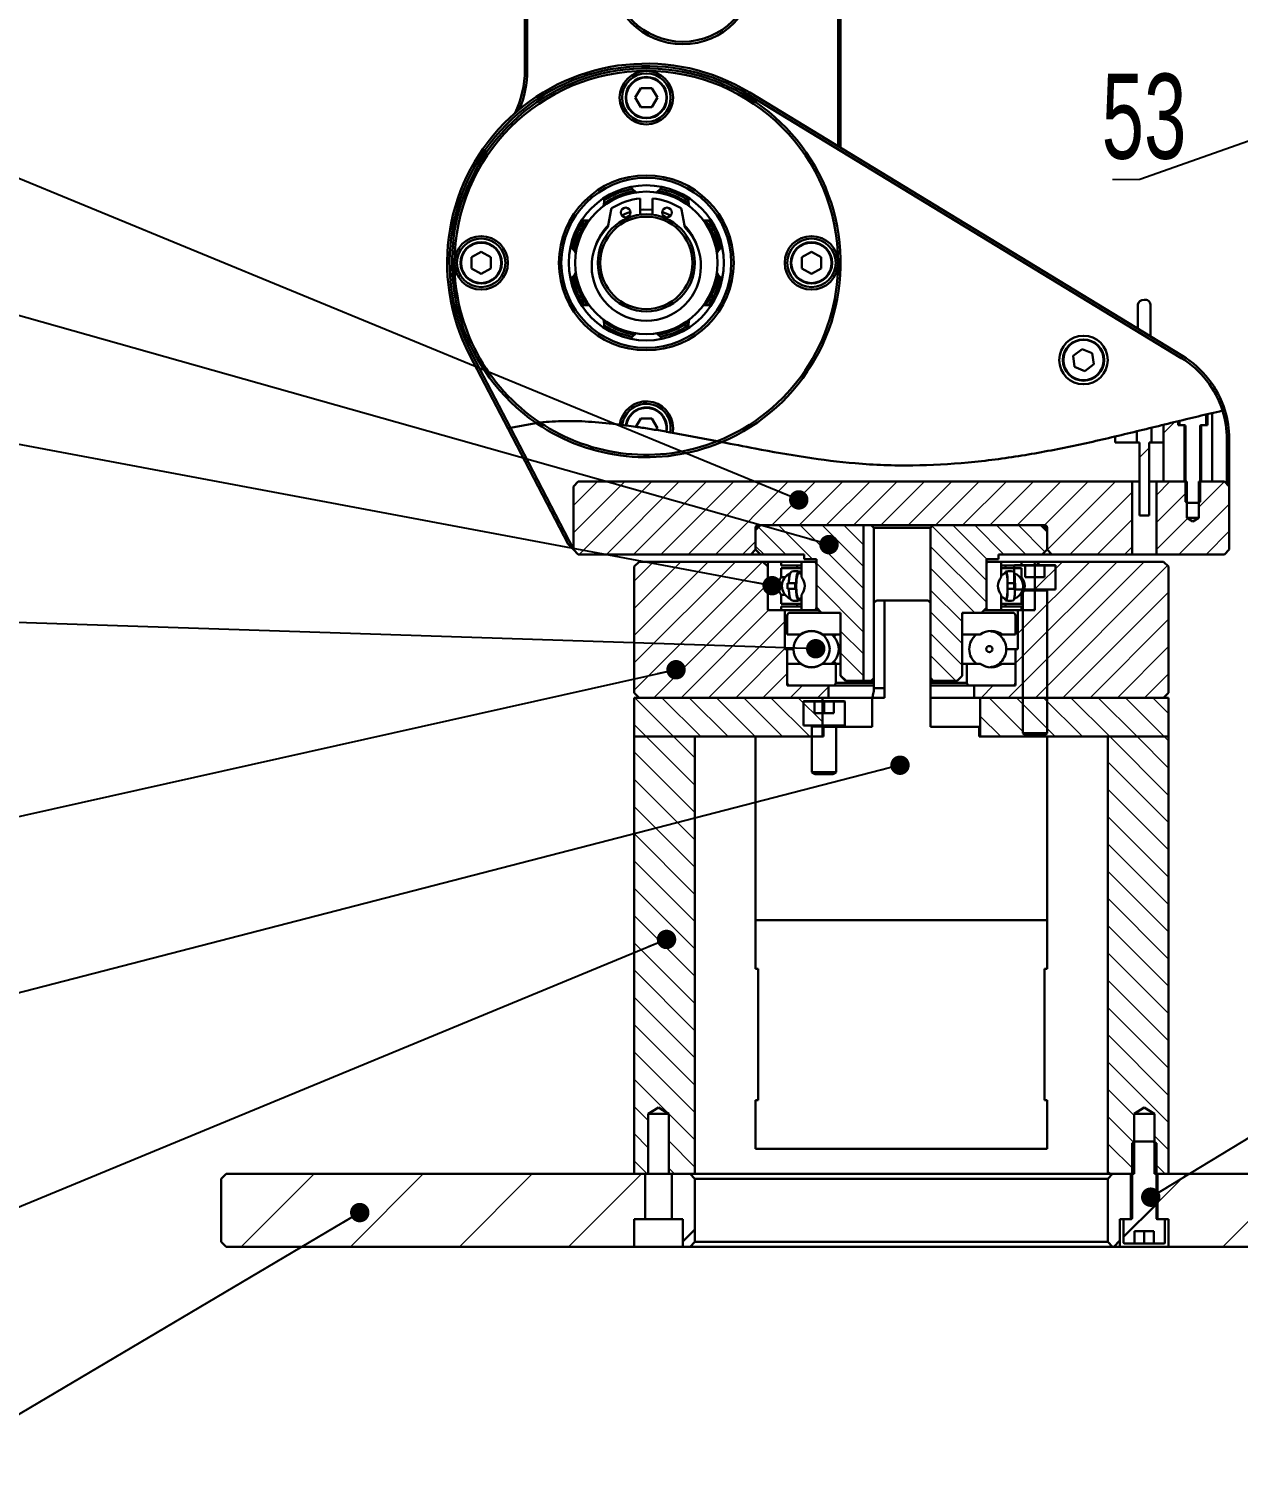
# Model space of a CAD drawing. Header units: millimetres. Extents: x 13 to 7248, y -1201 to 1478.
# Drawn here: x 280.2 to 529.2, y 749.1 to 1046.1 of the extents above; entities that cross this region are included whole.
import ezdxf

# ---------------------------------------------------------------- set-up
doc = ezdxf.new("R2010")
doc.units = ezdxf.units.MM
doc.header["$LTSCALE"] = 5
doc.linetypes.add('SLD-实线', pattern=[0])
doc.layers.get('0').update_dxf_attribs({"lineweight": 30})
doc.layers.add('剖面层', color=2, linetype='Continuous', lineweight=15)
doc.layers.add('标注线', color=4, linetype='SLD-实线')
doc.styles.add('SLDTEXTSTYLE4', font='', dxfattribs={"width": 0.67})
doc.styles.get("Standard").update_dxf_attribs({"font": ''})
doc.styles.get('SLDTEXTSTYLE4').set_extended_font_data('汉仪长仿宋体')
doc.styles.get('Standard').set_extended_font_data('SimSun')
doc.dimstyles.new('SLDDIMSTYLE0', dxfattribs={"dimtxt": 0.18, "dimasz": 4, "dimexe": 0, "dimexo": 0.0625, "dimgap": 0, "dimtad": 0, "dimtih": 1, "dimtoh": 1, "dimdec": 0, "dimrnd": 1e-09, "dimzin": 0, "dimdsep": 46, "dimtxsty": 'Standard', "dimblk1": 'DOT', "dimblk2": 'DOT', "dimsah": 1, "dimcen": 0.09, "dimadec": 0, "dimazin": 0, "dimtfac": 4, "dimtdec": 0, "dimtofl": 0, "dimtmove": 0, "dimatfit": 3, "dimldrblk": 'DOT', "dimfxl": 0, "dimfrac": 2, "dimtolj": 1, "dimtzin": 0, "dimarcsym": 0})

# ---------------------------------------------------------------- blocks, each defined once
blk = doc.blocks.new('_DOT')
at = {"color": 0, "linetype": 'ByBlock', "lineweight": -2}
blk.add_line((-0.5, 0), (-1, 0), dxfattribs=at)
at = {"color": 0, "linetype": 'ByBlock', "const_width": 0.5}
blk.add_lwpolyline([(-0.25, 0, 1), (0.25, 0, 1)], format="xyb", close=True, dxfattribs=at)
blk = doc.blocks.new('SW_NOTE_54')
at = {"color": 0, "linetype": 'SLD-实线', "lineweight": 15}
for p, q in [((-5.66, 0), (0, 0)), ((0, 0), (-5.66, 0)), ((-5.66, 0), (0, 0)), ((0, 0), (-5.66, 0)), ((-5.66, 0), (0, 0)), ((0, 0), (-5.66, 0))]:
    blk.add_line(p, q, dxfattribs=at)
at = {"color": 0, "linetype": 'SLD-实线', "lineweight": 15, "insert": (0.84, 21.76), "char_height": 17.5, "attachment_point": 2, "style": 'SLDTEXTSTYLE4'}
blk.add_mtext('53', dxfattribs=at)

msp = doc.modelspace()

# ---------------------------------------------------------------- hatches: boundary and pattern name
at = {"linetype": 'SLD-实线', "lineweight": 0}
h = msp.add_hatch(dxfattribs=at)
h.set_pattern_fill('ANSI31', scale=5, style=0)
edge = h.paths.add_edge_path(flags=0)
edge.add_line((521.0835, 966.3735), (521.0835, 966.2245))
edge.add_line((521.0835, 966.2245), (520.4632, 966.2245))
edge.add_spline(control_points=[(520.4632, 966.2245), (519.3422, 965.9547), (518.2182, 965.6809), (517.0908, 965.4048)], knot_values=[0.93688391, 0.93688391, 0.93688391, 0.93688391, 0.94017293, 0.94017293, 0.94017293, 0.94017293], weights=[1, 1, 1, 1], degree=3, periodic=0)
edge.add_line((517.0908, 965.4048), (517.0908, 964.5245))
edge.add_line((517.0908, 964.5245), (518.1408, 964.5245))
edge.add_arc((518.1408, 964.3245), 0.2, 0, 90, ccw=False)
edge.add_line((518.3408, 964.3245), (518.3408, 948.7745))
edge.add_line((518.3408, 948.7745), (518.7738, 948.5245))
edge.add_line((518.7738, 948.5245), (520.9078, 948.5245))
edge.add_line((520.9078, 948.5245), (521.3408, 948.7745))
edge.add_line((521.3408, 948.7745), (521.3408, 964.3245))
edge.add_arc((521.5408, 964.3245), 0.2, 90, 180, ccw=False)
edge.add_line((521.5408, 964.5245), (522.5908, 964.5245))
edge.add_line((522.5908, 964.5245), (522.5908, 966.7326))
edge.add_spline(control_points=[(522.5908, 966.7326), (522.0889, 966.6138), (521.5865, 966.4941), (521.0835, 966.3735)], knot_values=[0.93479944, 0.93479944, 0.93479944, 0.93479944, 0.93627689, 0.93627689, 0.93627689, 0.93627689], weights=[1, 1, 1, 1], degree=3, periodic=0)
h = msp.add_hatch(dxfattribs=at)
h.set_pattern_fill('ANSI31', scale=5, style=0)
edge = h.paths.add_edge_path(flags=0)
edge.add_line((523.8408, 952.9245), (523.8408, 967.0267))
edge.add_spline(control_points=[(523.8408, 967.0267), (523.5077, 966.9488), (523.1743, 966.8705), (522.8408, 966.7917)], knot_values=[0.93357152, 0.93357152, 0.93357152, 0.93357152, 0.93455404, 0.93455404, 0.93455404, 0.93455404], weights=[1, 1, 1, 1], degree=3, periodic=0)
edge.add_line((522.8408, 966.7917), (522.8408, 964.5245))
edge.add_line((522.8408, 964.5245), (521.5408, 964.5245))
edge.add_line((521.5408, 964.5245), (521.5408, 952.9245))
edge.add_line((521.5408, 952.9245), (523.8408, 952.9245))
h = msp.add_hatch(dxfattribs=at)
h.set_pattern_fill('ANSI31', scale=5, style=0)
edge = h.paths.add_edge_path(flags=0)
edge.add_line((436.3408, 921.4245), (439.0908, 921.4245))
edge.add_arc((441.3408, 918.4245), 3.75, 53.130102, 126.869898, ccw=False)
edge.add_line((443.5908, 921.4245), (447.3408, 921.4245))
edge.add_line((447.3408, 921.4245), (447.3408, 925.3245))
edge.add_arc((446.7408, 925.3245), 0.6, 0, 90)
edge.add_line((446.7408, 925.9245), (436.9408, 925.9245))
edge.add_arc((436.9408, 925.3245), 0.6, 90, 180)
edge.add_line((436.3408, 925.3245), (436.3408, 921.4245))
h = msp.add_hatch(dxfattribs=at)
h.set_pattern_fill('ANSI31', scale=5, style=0)
edge = h.paths.add_edge_path(flags=0)
edge.add_arc((441.3539, 918.4245), 3.7355, 0, 360)
h = msp.add_hatch(dxfattribs=at)
h.set_pattern_fill('ANSI31', scale=5, style=0)
edge = h.paths.add_edge_path(flags=0)
edge.add_arc((477.9573, 918.4245), 0.6314, 0, 360)
h = msp.add_hatch(dxfattribs=at)
h.set_pattern_fill('ANSI31', scale=5, style=0)
edge = h.paths.add_edge_path(flags=0)
edge.add_line((483.3408, 915.4245), (480.5908, 915.4245))
edge.add_arc((478.3408, 918.4245), 3.75, 233.130102, 306.869898, ccw=False)
edge.add_line((476.0908, 915.4245), (473.3408, 915.4245))
edge.add_line((473.3408, 915.4245), (473.3408, 911.5245))
edge.add_arc((473.9408, 911.5245), 0.6, 180, 270)
edge.add_line((473.9408, 910.9245), (482.7408, 910.9245))
edge.add_arc((482.7408, 911.5245), 0.6, 270, 360)
edge.add_line((483.3408, 911.5245), (483.3408, 915.4245))
h = msp.add_hatch()
h.set_pattern_fill('ANSI31', color=256, scale=5, style=0)
edge = h.paths.add_edge_path(flags=0)
edge.add_arc((512.5408, 801.3245), 0.2, 180, 270, ccw=False)
edge.add_line((512.3408, 801.3245), (512.3408, 816.7245))
edge.add_line((512.3408, 816.7245), (511.648, 817.1245))
edge.add_line((511.648, 817.1245), (508.0336, 817.1245))
edge.add_line((508.0336, 817.1245), (507.3408, 816.7245))
edge.add_line((507.3408, 816.7245), (507.3408, 801.3245))
edge.add_arc((507.1408, 801.3245), 0.2, 270, 360, ccw=False)
edge.add_line((507.1408, 801.1245), (505.5908, 801.1245))
edge.add_line((505.5908, 801.1245), (505.5908, 796.2245))
edge.add_arc((505.6908, 796.2245), 0.1, 180, 270)
edge.add_line((505.6908, 796.1245), (507.8576, 796.1245))
edge.add_line((507.8576, 796.1245), (507.8576, 798.6245))
edge.add_line((507.8576, 798.6245), (511.8239, 798.6245))
edge.add_line((511.8239, 798.6245), (511.8239, 796.1245))
edge.add_line((511.8239, 796.1245), (513.9908, 796.1245))
edge.add_arc((513.9908, 796.2245), 0.1, 270, 360)
edge.add_line((514.0908, 796.2245), (514.0908, 801.1245))
edge.add_line((514.0908, 801.1245), (512.5408, 801.1245))
h = msp.add_hatch()
h.set_pattern_fill('ANSI31', color=256, scale=5, style=0)
h.paths.add_polyline_path([(412.5908, 801.1245), (414.8408, 801.1245), (414.8408, 795.4245), (416.3408, 795.4245), (417.3407, 796.4245), (417.3407, 809.4245), (416.3408, 810.4245), (412.5908, 810.4245)], flags=0)
h = msp.add_hatch()
h.set_pattern_fill('ANSI31', color=256, scale=5, style=0)
h.paths.add_polyline_path([(504.8408, 801.1245), (507.0908, 801.1245), (507.0908, 810.4245), (503.3408, 810.4245), (502.3408, 809.4245), (502.3408, 796.4245), (503.3408, 795.4245), (504.8408, 795.4245)], flags=0)
at = {"layer": '剖面层'}
h = msp.add_hatch(dxfattribs=at)
h.set_pattern_fill('ANSI31', color=256, scale=5, style=0)
edge = h.paths.add_edge_path(flags=0)
edge.add_line((513.8408, 964.6059), (513.8408, 952.9245))
edge.add_line((513.8408, 952.9245), (518.1408, 952.9245))
edge.add_line((518.1408, 952.9245), (518.1408, 964.5245))
edge.add_line((518.1408, 964.5245), (516.8408, 964.5245))
edge.add_line((516.8408, 964.5245), (516.8408, 965.3436))
edge.add_spline(control_points=[(516.8408, 965.3436), (515.8435, 965.0992), (514.8436, 964.8529), (513.8408, 964.6059)], knot_values=[0.94041598, 0.94041598, 0.94041598, 0.94041598, 0.94332389, 0.94332389, 0.94332389, 0.94332389], weights=[1, 1, 1, 1], degree=3, periodic=0)
h = msp.add_hatch(dxfattribs=at)
h.set_pattern_fill('ANSI31', color=256, scale=5, style=0)
edge = h.paths.add_edge_path(flags=0)
edge.add_line((508.3408, 963.2568), (508.3408, 960.9245))
edge.add_line((508.3408, 960.9245), (508.8408, 960.9245))
edge.add_line((508.8408, 960.9245), (508.8408, 945.9245))
edge.add_line((508.8408, 945.9245), (510.8408, 945.9245))
edge.add_line((510.8408, 945.9245), (510.8408, 960.9245))
edge.add_line((510.8408, 960.9245), (511.3408, 960.9245))
edge.add_line((511.3408, 960.9245), (511.3408, 963.9906))
edge.add_spline(control_points=[(511.3408, 963.9906), (510.3438, 963.7456), (509.3439, 963.5007), (508.3408, 963.2568)], knot_values=[0.94573446, 0.94573446, 0.94573446, 0.94573446, 0.94861115, 0.94861115, 0.94861115, 0.94861115], weights=[1, 1, 1, 1], degree=3, periodic=0)
h = msp.add_hatch(dxfattribs=at)
h.set_pattern_fill('ANSI31', color=256, scale=1.25, style=0)
edge = h.paths.add_edge_path(flags=0)
edge.add_line((392.3408, 951.9245), (392.3408, 938.9245))
edge.add_line((392.3408, 938.9245), (393.3408, 937.9245))
edge.add_line((393.3408, 937.9245), (428.8408, 937.9245))
edge.add_line((428.8408, 937.9245), (429.8408, 938.9245))
edge.add_line((429.8408, 938.9245), (429.8408, 943.4245))
edge.add_arc((430.3408, 943.4245), 0.5, 90, 180, ccw=False)
edge.add_line((430.3408, 943.9245), (489.3408, 943.9245))
edge.add_arc((489.3408, 943.4245), 0.5, 0, 90, ccw=False)
edge.add_line((489.8407, 943.4245), (489.8407, 938.9245))
edge.add_line((489.8407, 938.9245), (490.8408, 937.9245))
edge.add_line((490.8408, 937.9245), (507.3408, 937.9245))
edge.add_line((507.3408, 937.9245), (507.3408, 952.9245))
edge.add_line((507.3408, 952.9245), (393.3408, 952.9245))
edge.add_line((393.3408, 952.9245), (392.3408, 951.9245))
h = msp.add_hatch(dxfattribs=at)
h.set_pattern_fill('ANSI31', color=256, scale=1.25, style=0)
h.paths.add_polyline_path([(518.5908, 945.4245), (518.5908, 952.9245), (512.3408, 952.9245), (512.3408, 937.9245), (526.3408, 937.9245), (527.3408, 938.9245), (527.3408, 951.9245), (526.3408, 952.9245), (521.0908, 952.9245), (521.0908, 945.4245), (519.8408, 944.6734)], flags=0)
h = msp.add_hatch(dxfattribs=at)
h.set_pattern_fill('ANSI31', color=256, angle=90, style=0)
h.paths.add_polyline_path([(443.3408, 925.9245), (447.3408, 925.9245), (447.3408, 912.9245), (448.3408, 911.9245), (452.0408, 911.9245), (452.0408, 943.9245), (430.8408, 943.9245), (429.8408, 942.9245), (429.8408, 938.9245), (430.8408, 937.9245), (439.8408, 937.9245), (439.8408, 936.9245), (442.3408, 936.9245), (442.3408, 926.9245)], flags=0)
h = msp.add_hatch(dxfattribs=at)
h.set_pattern_fill('ANSI31', color=256, angle=90, style=0)
h.paths.add_polyline_path([(472.3408, 925.9245), (476.3408, 925.9245), (477.3408, 926.9245), (477.3408, 936.9245), (479.8407, 936.9245), (479.8407, 937.9245), (488.8407, 937.9245), (489.8407, 938.9245), (489.8407, 942.9245), (488.8407, 943.9245), (466.3408, 943.9245), (465.8408, 943.4245), (465.8408, 912.4245), (466.3408, 911.9245), (471.3408, 911.9245), (472.3408, 912.9245)], flags=0)
h = msp.add_hatch(dxfattribs=at)
h.set_pattern_fill('ANSI31', color=256, scale=1.25, style=0)
h.paths.add_polyline_path([(436.3408, 910.9245), (436.3408, 918.4245), (435.8408, 918.4245), (435.8408, 926.4245), (432.3408, 926.4245), (432.3408, 935.4245), (431.3408, 936.4245), (405.8408, 936.4245), (404.8408, 935.4245), (404.8408, 909.4245), (405.8408, 908.4245), (444.8408, 908.4245), (444.8408, 910.9245)], flags=0)
h = msp.add_hatch(dxfattribs=at)
h.set_pattern_fill('ANSI31', color=256, scale=1.25, style=0)
h.paths.add_polyline_path([(474.8407, 910.9245), (474.8407, 908.4245), (513.8408, 908.4245), (514.8407, 909.4245), (514.8407, 935.4245), (513.8408, 936.4245), (488.3408, 936.4245), (487.3408, 935.4245), (487.3408, 926.4245), (483.8408, 926.4245), (483.8408, 918.4245), (483.3407, 918.4245), (483.3407, 910.9245)], flags=0)
h = msp.add_hatch(dxfattribs=at)
h.set_pattern_fill('ANSI31', color=256, scale=1.25, angle=90, style=0)
h.paths.add_polyline_path([(404.8408, 908.4245), (404.8408, 900.4245), (443.5908, 900.4245), (443.5908, 908.4245)], flags=0)
h = msp.add_hatch(dxfattribs=at)
h.set_pattern_fill('ANSI31', color=256, scale=1.25, angle=90, style=0)
h.paths.add_polyline_path([(514.8407, 900.4245), (514.8407, 908.4245), (476.0907, 908.4245), (476.0907, 900.4245)], flags=0)
h = msp.add_hatch(dxfattribs=at)
h.set_pattern_fill('ANSI31', color=256, scale=1.25, angle=90, style=0)
h.paths.add_polyline_path([(404.8408, 900.4245), (404.8408, 810.4245), (407.7408, 810.4245), (407.7408, 822.8245), (409.8407, 824.0863), (411.9408, 822.8245), (411.9408, 810.4245), (417.3407, 810.4245), (417.3407, 900.4245)], flags=0)
h = msp.add_hatch(dxfattribs=at)
h.set_pattern_fill('ANSI31', color=256, scale=1.25, angle=90, style=0)
h.paths.add_polyline_path([(502.3408, 810.4245), (507.7408, 810.4245), (507.7408, 822.8245), (509.8408, 824.0863), (511.9407, 822.8245), (511.9407, 810.4245), (514.8407, 810.4245), (514.8407, 900.4245), (502.3408, 900.4245)], flags=0)
h = msp.add_hatch(dxfattribs=at)
h.set_pattern_fill('ANSI31', color=256, scale=5, style=0)
h.paths.add_polyline_path([(319.8407, 809.4245), (319.8407, 796.4245), (320.8408, 795.4245), (404.8408, 795.4245), (404.8408, 801.1245), (407.0908, 801.1245), (407.0908, 810.4245), (320.8408, 810.4245)], flags=0)
h = msp.add_hatch(dxfattribs=at)
h.set_pattern_fill('ANSI31', color=256, scale=5, style=0)
h.paths.add_polyline_path([(599.8408, 796.4245), (599.8408, 809.4245), (598.8408, 810.4245), (512.5908, 810.4245), (512.5908, 801.1245), (514.8407, 801.1245), (514.8407, 795.4245), (598.8408, 795.4245)], flags=0)

# ---------------------------------------------------------------- linework, layer by layer
for p, q in [((447.3408, 1253.9245), (447.3408, 1021.5835)), ((446.8407, 1021.8876), (446.8407, 1247.6198)), ((382.3407, 1037.6108), (382.3407, 1214.2382)), ((382.8408, 1214.2382), (382.8408, 1037.6108)), ((382.8408, 1037.6108), (382.3407, 1037.6108)), ((406.1958, 1033.9077), (405.0507, 1031.9245)), ((408.4857, 1033.9077), (406.1958, 1033.9077)), ((409.6308, 1031.9245), (408.4857, 1033.9077)), ((405.0507, 1031.9245), (406.1958, 1029.9413)), ((408.4857, 1029.9413), (409.6308, 1031.9245)), ((428.387, 1032.5266), (428.6468, 1032.9538)), ((517.4741, 978.3405), (428.387, 1032.5266)), ((428.6468, 1032.9538), (517.734, 978.7677)), ((406.1958, 1029.9413), (408.4857, 1029.9413)), ((406.0907, 1011.1656), (406.0907, 1007.8461)), ((408.5908, 1007.8461), (408.5908, 1011.1656)), ((399.5096, 1005.5862), (400.0908, 1008.8822)), ((414.5908, 1008.8822), (415.1719, 1005.5862)), ((373.3408, 1000.2145), (371.3576, 999.0695)), ((371.3576, 999.0695), (371.3576, 996.7795)), ((375.3239, 999.0695), (373.3408, 1000.2145)), ((375.3239, 996.7795), (375.3239, 999.0695)), ((441.3407, 1000.2145), (439.3576, 999.0695)), ((439.3576, 999.0695), (439.3576, 996.7795)), ((443.3239, 999.0695), (441.3407, 1000.2145)), ((443.3239, 996.7795), (443.3239, 999.0695)), ((371.3576, 996.7795), (373.3408, 995.6345)), ((373.3408, 995.6345), (375.3239, 996.7795)), ((439.3576, 996.7795), (441.3407, 995.6345)), ((441.3407, 995.6345), (443.3239, 996.7795)), ((497.0427, 980.195), (495.2254, 978.8017)), ((499.1581, 979.3178), (497.0427, 980.195)), ((371.4127, 979.2315), (370.9692, 979.0007)), ((378.8808, 963.7946), (370.9692, 979.0007)), ((371.4127, 979.2315), (379.3692, 963.9391)), ((495.2254, 978.8017), (495.5234, 976.5312)), ((499.4561, 977.0473), (499.1581, 979.3178)), ((517.4741, 978.3405), (517.734, 978.7677)), ((495.5234, 976.5312), (497.6388, 975.654)), ((497.6388, 975.654), (499.4561, 977.0473)), ((406.1958, 965.9077), (405.2028, 964.1879)), ((408.4857, 965.9077), (406.1958, 965.9077)), ((409.6308, 963.9245), (408.4857, 965.9077)), ((516.8408, 964.5245), (516.8408, 965.3436)), ((517.0908, 965.4048), (517.0908, 964.5245)), ((522.5907, 964.5245), (522.5907, 966.7326)), ((522.8408, 966.7917), (522.8408, 964.5245)), ((523.8408, 952.9245), (523.8408, 967.0267)), ((526.437, 967.6244), (525.9479, 967.5133)), ((379.3692, 963.9391), (378.8808, 963.7946)), ((391.2562, 940.0091), (378.8808, 963.7946)), ((384.5954, 964.9521), (379.3692, 963.9391)), ((379.3692, 963.9391), (392.3407, 939.0078)), ((385.3915, 965.0843), (384.6323, 964.9954)), ((402.3826, 964.5702), (401.8864, 964.6316)), ((402.3826, 964.5702), (403.152, 964.4674)), ((403.2257, 964.4616), (405.2028, 964.1879)), ((409.4038, 963.5315), (409.6308, 963.9245)), ((409.4038, 963.5315), (411.4246, 963.1865)), ((411.5212, 963.1677), (412.2617, 963.0392)), ((412.754, 962.9514), (412.2617, 963.0392)), ((412.754, 962.9514), (421.9324, 961.2185)), ((508.3408, 963.2568), (508.3408, 960.9245)), ((511.3408, 960.9245), (511.3408, 963.9906)), ((513.8408, 964.6059), (513.8408, 952.9245)), ((518.1407, 964.5245), (516.8408, 964.5245)), ((517.0908, 964.5245), (518.1407, 964.5245)), ((518.1407, 952.9245), (518.1407, 964.5245)), ((518.3407, 964.3245), (518.3407, 948.7745)), ((521.3408, 948.7745), (521.3408, 964.3245)), ((521.5408, 964.5245), (522.5907, 964.5245)), ((521.5408, 964.5245), (521.5408, 952.9245)), ((522.8408, 964.5245), (521.5408, 964.5245)), ((422.8281, 961.0444), (421.9324, 961.2185)), ((503.8407, 960.9245), (503.8407, 962.1777)), ((503.8407, 960.9245), (508.3408, 960.9245)), ((508.3408, 960.9245), (508.8407, 960.9245)), ((508.8407, 960.9245), (508.8407, 945.9245)), ((510.8407, 960.9245), (511.3408, 960.9245)), ((510.8407, 945.9245), (510.8407, 960.9245)), ((511.3408, 960.9245), (513.8408, 960.9245)), ((526.8408, 952.4245), (526.8408, 961.6803)), ((526.8408, 961.6803), (527.3408, 961.6803)), ((527.3408, 961.6803), (527.3408, 951.9245)), ((392.3407, 951.9245), (393.3407, 952.9245)), ((392.3407, 951.9245), (392.3407, 938.9245)), ((393.3407, 952.9245), (507.3407, 952.9245)), ((507.3407, 937.9245), (507.3407, 952.9245)), ((508.8407, 952.9245), (507.3407, 952.9245)), ((512.3407, 952.9245), (510.8407, 952.9245)), ((512.3407, 952.9245), (512.3407, 937.9245)), ((512.3407, 952.9245), (518.5908, 952.9245)), ((513.8408, 952.9245), (518.1407, 952.9245)), ((518.5908, 945.4245), (518.5908, 952.9245)), ((521.0908, 952.9245), (521.0908, 945.4245)), ((521.0908, 952.9245), (526.3408, 952.9245)), ((521.5408, 952.9245), (523.8408, 952.9245)), ((526.3408, 952.9245), (527.3408, 951.9245)), ((527.3408, 938.9245), (527.3408, 951.9245)), ((518.7738, 948.5245), (518.3407, 948.7745)), ((518.7738, 948.5245), (520.9078, 948.5245)), ((521.3408, 948.7745), (520.9078, 948.5245)), ((508.8407, 945.9245), (510.8407, 945.9245)), ((519.8407, 944.6734), (518.5908, 945.4245)), ((521.0908, 945.4245), (518.5908, 945.4245)), ((521.0908, 945.4245), (519.8407, 944.6734)), ((429.8408, 942.9245), (430.8408, 943.9245)), ((429.8408, 938.9245), (429.8408, 943.4245)), ((430.3408, 943.4245), (429.8408, 943.4245)), ((429.8408, 942.9245), (429.8408, 938.9245)), ((489.3408, 943.9245), (430.3408, 943.9245)), ((452.0408, 943.9245), (430.8408, 943.9245)), ((452.0408, 911.9245), (452.0408, 943.9245)), ((454.1839, 943.4245), (453.6561, 943.9245)), ((465.8408, 943.4245), (454.1839, 943.4245)), ((454.1839, 943.4245), (454.1839, 912.4245)), ((465.8408, 943.4245), (466.3408, 943.9245)), ((465.8408, 943.4245), (465.8408, 912.4245)), ((488.8407, 943.9245), (466.3408, 943.9245)), ((488.8407, 943.9245), (489.8407, 942.9245)), ((489.8407, 943.4245), (489.3408, 943.4245)), ((489.8407, 943.4245), (489.8407, 938.9245)), ((489.8407, 938.9245), (489.8407, 942.9245)), ((392.3407, 938.9245), (391.2562, 940.0091)), ((393.3407, 937.9245), (392.3407, 938.9245)), ((429.8408, 938.9245), (428.8408, 937.9245)), ((430.8408, 937.9245), (429.8408, 938.9245)), ((489.8407, 938.9245), (488.8407, 937.9245)), ((490.8407, 937.9245), (489.8407, 938.9245)), ((527.3408, 938.9245), (526.3408, 937.9245)), ((393.3407, 937.9245), (428.8408, 937.9245)), ((404.8408, 935.4245), (405.8407, 936.4245)), ((405.8407, 936.4245), (431.3408, 936.4245)), ((430.8408, 937.9245), (428.8408, 937.9245)), ((430.8408, 937.9245), (439.8408, 937.9245)), ((431.3408, 936.4245), (432.3408, 935.4245)), ((431.3408, 936.4245), (432.9407, 936.4245)), ((432.3408, 935.8245), (432.3408, 927.0245)), ((435.0908, 936.4245), (432.9407, 936.4245)), ((435.0908, 935.6245), (435.0908, 936.4245)), ((435.0908, 936.4245), (439.2908, 936.4245)), ((435.0908, 935.6245), (438.374, 935.6245)), ((438.374, 935.6245), (438.374, 935.0893)), ((439.2908, 935.6245), (438.374, 935.6245)), ((439.2908, 936.4245), (439.2908, 933.2278)), ((441.7407, 936.4245), (439.2908, 936.4245)), ((439.8408, 937.9245), (439.8408, 936.9245)), ((442.3408, 936.9245), (439.8408, 936.9245)), ((441.7407, 936.4245), (442.3408, 936.4245)), ((442.3408, 936.9245), (442.3408, 926.9245)), ((442.3408, 927.0245), (442.3408, 935.8245)), ((477.3408, 926.9245), (477.3408, 936.9245)), ((479.8407, 936.9245), (477.3408, 936.9245)), ((477.3408, 936.4245), (477.9408, 936.4245)), ((477.3408, 935.8245), (477.3408, 927.0245)), ((480.3907, 936.4245), (477.9408, 936.4245)), ((479.8407, 936.9245), (479.8407, 937.9245)), ((479.8407, 937.9245), (488.8407, 937.9245)), ((480.3907, 936.4245), (484.5908, 936.4245)), ((480.3907, 933.2278), (480.3907, 936.4245)), ((481.3075, 935.6245), (480.3907, 935.6245)), ((481.3075, 935.0893), (481.3075, 935.6245)), ((481.3075, 935.6245), (484.5908, 935.6245)), ((483.0908, 935.6245), (483.0908, 930.7245)), ((491.5789, 935.6245), (483.1026, 935.6245)), ((483.1908, 935.7245), (491.4907, 935.7245)), ((484.5908, 936.4245), (484.5908, 935.6245)), ((486.7408, 936.4245), (484.5908, 936.4245)), ((485.3576, 935.7245), (487.3408, 935.7245)), ((485.3576, 933.2245), (485.3576, 935.7245)), ((486.7408, 936.4245), (488.3408, 936.4245)), ((487.3408, 935.4245), (488.3408, 936.4245)), ((487.3408, 927.0245), (487.3408, 935.8245)), ((487.3408, 935.7245), (489.3239, 935.7245)), ((487.3408, 933.2245), (487.3408, 935.7245)), ((488.3408, 936.4245), (513.8408, 936.4245)), ((490.8407, 937.9245), (488.8407, 937.9245)), ((489.3239, 933.2245), (489.3239, 935.7245)), ((490.8407, 937.9245), (507.3407, 937.9245)), ((491.5908, 930.7245), (491.5908, 935.6245)), ((512.3407, 937.9245), (507.3407, 937.9245)), ((512.3407, 937.9245), (526.3408, 937.9245)), ((513.8408, 936.4245), (514.8407, 935.4245)), ((404.8408, 935.4245), (404.8408, 909.4245)), ((432.3408, 926.4245), (432.3408, 935.4245)), ((435.0908, 933.2278), (435.0908, 935.0893)), ((438.374, 935.0893), (435.0908, 935.0893)), ((435.0908, 933.2278), (435.9422, 933.2278)), ((439.2908, 935.0893), (438.374, 935.0893)), ((481.3075, 935.0893), (480.3907, 935.0893)), ((484.5908, 935.0893), (481.3075, 935.0893)), ((484.2512, 933.2278), (484.5908, 933.2278)), ((484.5908, 935.0893), (484.5908, 933.2278)), ((485.3576, 933.2245), (487.3408, 933.2245)), ((487.3408, 935.4245), (487.3408, 926.4245)), ((487.3408, 933.2245), (489.3239, 933.2245)), ((514.8407, 909.4245), (514.8407, 935.4245)), ((436.4268, 932.0357), (436.4268, 930.8134)), ((437.9547, 932.0357), (436.4268, 932.0357)), ((436.4268, 930.8134), (437.9547, 930.8134)), ((437.9547, 932.0357), (438.1778, 932.0357)), ((437.9547, 930.8134), (437.9547, 932.0357)), ((437.9547, 930.8134), (438.1778, 930.8134)), ((481.704, 932.0357), (481.7268, 932.0357)), ((481.704, 930.8134), (481.7268, 930.8134)), ((481.7268, 932.0357), (481.7268, 930.8134)), ((483.2547, 932.0357), (481.7268, 932.0357)), ((481.7268, 930.8134), (483.2547, 930.8134)), ((491.5789, 930.7245), (483.1026, 930.7245)), ((483.2547, 930.8134), (483.2547, 932.0357)), ((490.0292, 930.7245), (484.6523, 930.7245)), ((484.8408, 930.5245), (484.8408, 901.1245)), ((489.8407, 930.5245), (484.8408, 930.5245)), ((489.8407, 901.1245), (489.8407, 930.5245)), ((435.0908, 927.7597), (435.0908, 929.6212)), ((435.0908, 929.6212), (435.9422, 929.6212)), ((435.0908, 927.7597), (438.374, 927.7597)), ((435.0908, 926.4245), (435.0908, 927.2245)), ((438.374, 927.2245), (435.0908, 927.2245)), ((438.374, 927.7597), (438.374, 927.2245)), ((439.2908, 927.7597), (438.374, 927.7597)), ((439.2908, 927.2245), (438.374, 927.2245)), ((439.2908, 929.6212), (439.2908, 926.4245)), ((443.3408, 925.9245), (442.3408, 926.9245)), ((454.7173, 928.4245), (454.1839, 927.9245)), ((454.1839, 927.9245), (454.1839, 910.4245)), ((454.7173, 928.4245), (456.3408, 928.4245)), ((456.3408, 908.4245), (456.3408, 928.4245)), ((456.3408, 928.4245), (465.3408, 928.4245)), ((465.3408, 928.4245), (465.8408, 927.9245)), ((465.8408, 902.4245), (465.8408, 927.9245)), ((477.3408, 926.9245), (476.3408, 925.9245)), ((480.3907, 926.4245), (480.3907, 929.6212)), ((481.3075, 927.7597), (480.3907, 927.7597)), ((481.3075, 927.2245), (480.3907, 927.2245)), ((481.3075, 927.2245), (481.3075, 927.7597)), ((481.3075, 927.7597), (484.5908, 927.7597)), ((484.5908, 927.2245), (481.3075, 927.2245)), ((484.2512, 929.6212), (484.5908, 929.6212)), ((484.5908, 929.6212), (484.5908, 927.7597)), ((484.5908, 927.2245), (484.5908, 926.4245)), ((432.3408, 926.4245), (435.8408, 926.4245)), ((432.9407, 926.4245), (435.0908, 926.4245)), ((435.8408, 918.4245), (435.8408, 926.4245)), ((439.2908, 926.4245), (435.8408, 926.4245)), ((436.3408, 925.3245), (436.3408, 921.4245)), ((446.7408, 925.9245), (436.9408, 925.9245)), ((439.2908, 926.4245), (441.7407, 926.4245)), ((441.7407, 926.4245), (442.8407, 926.4245)), ((443.3408, 925.9245), (447.3408, 925.9245)), ((447.3408, 925.9245), (447.3408, 912.9245)), ((447.3408, 921.4245), (447.3408, 925.3245)), ((472.3408, 912.9245), (472.3408, 925.9245)), ((472.3408, 925.9245), (476.3408, 925.9245)), ((472.3408, 925.3245), (472.3408, 921.4245)), ((482.7408, 925.9245), (472.9408, 925.9245)), ((476.8408, 926.4245), (477.9408, 926.4245)), ((477.9408, 926.4245), (480.3907, 926.4245)), ((483.8408, 926.4245), (480.3907, 926.4245)), ((483.3407, 921.4245), (483.3407, 925.3245)), ((483.8408, 926.4245), (483.8408, 918.4245)), ((483.8408, 926.4245), (487.3408, 926.4245)), ((484.5908, 926.4245), (486.7408, 926.4245)), ((436.3408, 921.4245), (439.0908, 921.4245)), ((439.0908, 921.4245), (439.1282, 921.4245)), ((443.5908, 921.4245), (447.3408, 921.4245)), ((446.4328, 921.4245), (445.9563, 920.9838)), ((472.3408, 921.4245), (476.0907, 921.4245)), ((479.9559, 921.4245), (480.5907, 921.4245)), ((480.5907, 921.4245), (483.3407, 921.4245)), ((435.8408, 918.4245), (436.3408, 918.4245)), ((436.3408, 910.9245), (436.3408, 918.4245)), ((436.3408, 918.4245), (437.6184, 918.4245)), ((481.4235, 918.4245), (483.3407, 918.4245)), ((483.3407, 918.4245), (483.3407, 910.9245)), ((483.3407, 918.4245), (483.8408, 918.4245)), ((436.3408, 915.4245), (436.3408, 911.5245)), ((439.0908, 915.4245), (436.3408, 915.4245)), ((439.0908, 915.4245), (439.1282, 915.4245)), ((446.3407, 915.4245), (443.5908, 915.4245)), ((445.9563, 915.8652), (446.4328, 915.4245)), ((446.3407, 911.5245), (446.3407, 915.4245)), ((446.3407, 915.4245), (447.3408, 915.4245)), ((472.3408, 915.4245), (473.3408, 915.4245)), ((473.3408, 915.4245), (473.3408, 911.5245)), ((476.0907, 915.4245), (473.3408, 915.4245)), ((479.9559, 915.4245), (480.5907, 915.4245)), ((483.3407, 915.4245), (480.5907, 915.4245)), ((483.3407, 911.5245), (483.3407, 915.4245)), ((448.3408, 911.9245), (447.3408, 912.9245)), ((452.0408, 911.9245), (448.3408, 911.9245)), ((452.0408, 911.9245), (453.6561, 911.9245)), ((453.6561, 911.9245), (454.1839, 912.4245)), ((454.1839, 911.9245), (453.6561, 911.9245)), ((466.3408, 911.9245), (465.8408, 912.4245)), ((466.3408, 911.9245), (465.8408, 911.9245)), ((471.3408, 911.9245), (466.3408, 911.9245)), ((472.3408, 912.9245), (471.3408, 911.9245)), ((405.8407, 908.4245), (404.8408, 909.4245)), ((436.3408, 910.9245), (444.8408, 910.9245)), ((436.9408, 910.9245), (445.7407, 910.9245)), ((444.8408, 910.9245), (444.8408, 908.4245)), ((454.1839, 910.9245), (445.7407, 910.9245)), ((446.3407, 911.5245), (454.1839, 911.5245)), ((454.1839, 910.4245), (456.3408, 910.4245)), ((465.8408, 911.5245), (473.3408, 911.5245)), ((473.9408, 910.9245), (465.8408, 910.9245)), ((473.9408, 910.9245), (482.7408, 910.9245)), ((474.8407, 908.4245), (474.8407, 910.9245)), ((474.8407, 910.9245), (483.3407, 910.9245)), ((514.8407, 909.4245), (513.8408, 908.4245)), ((404.8408, 908.4245), (404.8408, 900.4245)), ((404.8408, 908.4245), (443.5908, 908.4245)), ((405.8407, 908.4245), (444.8408, 908.4245)), ((439.6808, 907.6245), (439.6808, 902.7245)), ((448.169, 907.6245), (439.6927, 907.6245)), ((439.7808, 907.7245), (448.0808, 907.7245)), ((441.9477, 907.7245), (443.9308, 907.7245)), ((441.9477, 905.2245), (441.9477, 907.7245)), ((443.5908, 900.4245), (443.5908, 908.4245)), ((443.9308, 907.7245), (445.914, 907.7245)), ((443.9308, 905.2245), (443.9308, 907.7245)), ((453.8408, 908.4245), (444.8408, 908.4245)), ((445.914, 905.2245), (445.914, 907.7245)), ((448.1808, 902.7245), (448.1808, 907.6245)), ((453.8408, 908.4245), (453.8408, 902.4245)), ((453.8408, 908.4245), (456.3408, 908.4245)), ((474.8407, 908.4245), (465.8408, 908.4245)), ((474.8407, 908.4245), (513.8408, 908.4245)), ((476.0907, 908.4245), (476.0907, 900.4245)), ((476.0907, 908.4245), (514.8407, 908.4245)), ((514.8407, 900.4245), (514.8407, 908.4245)), ((441.9477, 905.2245), (443.9308, 905.2245)), ((443.9308, 905.2245), (445.914, 905.2245)), ((404.8408, 900.4245), (404.8408, 810.4245)), ((404.8408, 900.4245), (417.3407, 900.4245)), ((404.8408, 900.4245), (443.5908, 900.4245)), ((417.3407, 900.4245), (417.3407, 810.4245)), ((429.8408, 900.4245), (429.8408, 872.6245)), ((429.8408, 900.4245), (443.8407, 900.4245)), ((448.169, 902.7245), (439.6927, 902.7245)), ((446.6193, 902.7245), (441.2424, 902.7245)), ((441.4308, 902.5245), (441.4308, 893.1245)), ((446.4308, 902.5245), (441.4308, 902.5245)), ((443.8407, 902.4245), (443.8407, 900.4245)), ((443.8407, 902.4245), (453.8408, 902.4245)), ((446.4308, 893.1245), (446.4308, 902.5245)), ((465.8408, 902.4245), (475.8408, 902.4245)), ((475.8408, 900.4245), (475.8408, 902.4245)), ((475.8408, 900.4245), (489.8407, 900.4245)), ((476.0907, 900.4245), (514.8407, 900.4245)), ((489.8407, 901.1245), (484.8408, 901.1245)), ((484.8408, 901.1245), (485.5336, 900.7245)), ((489.1479, 900.7245), (485.5336, 900.7245)), ((489.1479, 900.7245), (489.8407, 901.1245)), ((489.8407, 872.6245), (489.8407, 900.4245)), ((502.3408, 810.4245), (502.3408, 900.4245)), ((502.3408, 900.4245), (514.8407, 900.4245)), ((514.8407, 810.4245), (514.8407, 900.4245)), ((446.4308, 893.1245), (441.4308, 893.1245)), ((441.4308, 893.1245), (442.1236, 892.7245)), ((445.738, 892.7245), (442.1236, 892.7245)), ((445.738, 892.7245), (446.4308, 893.1245)), ((429.8408, 872.6245), (429.8408, 862.6245)), ((489.8407, 862.6245), (489.8407, 872.6245)), ((429.8408, 862.6245), (429.8408, 852.6245)), ((440.7907, 862.6245), (429.8408, 862.6245)), ((429.8408, 862.6245), (489.8407, 862.6245)), ((489.8407, 862.6245), (478.8908, 862.6245)), ((489.8407, 852.6245), (489.8407, 862.6245)), ((430.3408, 852.6245), (429.8408, 852.6245)), ((430.3408, 825.6245), (430.3408, 852.6245)), ((489.8407, 852.6245), (489.3408, 852.6245)), ((489.3408, 852.6245), (489.3408, 825.6245)), ((407.7408, 822.8245), (409.8407, 824.0863)), ((407.7408, 810.4245), (407.7408, 822.8245)), ((407.7408, 822.8245), (411.9408, 822.8245)), ((409.8407, 824.0863), (411.9408, 822.8245)), ((411.9408, 822.8245), (411.9408, 810.4245)), ((429.8408, 825.6245), (429.8408, 815.6245)), ((430.3408, 825.6245), (429.8408, 825.6245)), ((489.8407, 825.6245), (489.3408, 825.6245)), ((489.8407, 815.6245), (489.8407, 825.6245)), ((507.7407, 822.8245), (509.8408, 824.0863)), ((507.7407, 810.4245), (507.7407, 822.8245)), ((507.7407, 822.8245), (511.9407, 822.8245)), ((509.8408, 824.0863), (511.9407, 822.8245)), ((511.9407, 822.8245), (511.9407, 810.4245)), ((507.3407, 816.7245), (508.0335, 817.1245)), ((511.6479, 817.1245), (508.0335, 817.1245)), ((511.6479, 817.1245), (512.3407, 816.7245)), ((489.8407, 815.6245), (429.8408, 815.6245)), ((507.3407, 816.7245), (507.3407, 801.3245)), ((512.3407, 801.3245), (512.3407, 816.7245)), ((319.8407, 809.4245), (320.8408, 810.4245)), ((319.8407, 809.4245), (319.8407, 796.4245)), ((407.0908, 810.4245), (320.8408, 810.4245)), ((404.8408, 810.4245), (407.7408, 810.4245)), ((407.0908, 801.1245), (407.0908, 810.4245)), ((407.7408, 810.4245), (411.9408, 810.4245)), ((411.9408, 810.4245), (417.3407, 810.4245)), ((412.5908, 810.4245), (412.5908, 801.1245)), ((416.3408, 810.4245), (412.5908, 810.4245)), ((416.3408, 810.4245), (417.3407, 809.4245)), ((502.3408, 810.4245), (417.3407, 810.4245)), ((502.3408, 809.4245), (417.3407, 809.4245)), ((417.3407, 796.4245), (417.3407, 809.4245)), ((502.3408, 810.4245), (507.7407, 810.4245)), ((502.3408, 809.4245), (503.3407, 810.4245)), ((502.3408, 809.4245), (502.3408, 796.4245)), ((507.0907, 810.4245), (503.3407, 810.4245)), ((507.0907, 801.1245), (507.0907, 810.4245)), ((511.9407, 810.4245), (514.8407, 810.4245)), ((512.5907, 810.4245), (512.5907, 801.1245)), ((598.8407, 810.4245), (512.5907, 810.4245)), ((404.8408, 801.1245), (407.0908, 801.1245)), ((404.8408, 795.4245), (404.8408, 801.1245)), ((407.0908, 801.1245), (412.5908, 801.1245)), ((412.5908, 801.1245), (414.8407, 801.1245)), ((414.8407, 801.1245), (414.8407, 795.4245)), ((504.8408, 795.4245), (504.8408, 801.1245)), ((504.8408, 801.1245), (507.0907, 801.1245)), ((505.5907, 801.1245), (505.5907, 796.2245)), ((507.1407, 801.1245), (505.5907, 801.1245)), ((514.0907, 801.1245), (512.5408, 801.1245)), ((512.5907, 801.1245), (514.8407, 801.1245)), ((514.0907, 796.2245), (514.0907, 801.1245)), ((514.8407, 801.1245), (514.8407, 795.4245)), ((320.8408, 795.4245), (319.8407, 796.4245)), ((417.3407, 796.4245), (416.3408, 795.4245)), ((417.3407, 796.4245), (502.3408, 796.4245)), ((503.3407, 795.4245), (502.3408, 796.4245)), ((505.6908, 796.1245), (507.8576, 796.1245)), ((507.8576, 798.6245), (511.824, 798.6245)), ((507.8576, 796.1245), (507.8576, 798.6245)), ((507.8576, 796.1245), (509.8408, 796.1245)), ((509.8408, 798.6245), (509.8408, 796.1245)), ((509.8408, 796.1245), (511.824, 796.1245)), ((511.824, 798.6245), (511.824, 796.1245)), ((511.824, 796.1245), (513.9908, 796.1245)), ((404.8408, 795.4245), (320.8408, 795.4245)), ((404.8408, 795.4245), (414.8407, 795.4245)), ((416.3408, 795.4245), (414.8407, 795.4245)), ((503.3407, 795.4245), (416.3408, 795.4245)), ((504.8408, 795.4245), (503.3407, 795.4245)), ((504.8408, 795.4245), (514.8407, 795.4245)), ((598.8407, 795.4245), (514.8407, 795.4245))]:
    msp.add_line(p, q)
at = {"flags": 128}
for points in [[(402.2854, 1007.694), (403.0175, 1008.0393), (404.0804, 1008.4302)], [(406.0907, 1008.8533), (406.8472, 1008.9134), (408.5908, 1008.8533)], [(410.6011, 1008.4302), (410.7399, 1008.3861), (412.3961, 1007.694)], [(509.8408, 990.335), (509.3433, 990.2588), (508.9215, 990.0415), (508.6397, 989.7164), (508.5408, 989.3329), (508.5408, 989.3326)], [(439.2637, 933.9134), (439.2429, 933.9235), (438.8297, 934.0848)], [(438.8367, 928.7663), (439.2486, 928.9283), (439.2908, 928.9493)]]:
    msp.add_lwpolyline(points, dxfattribs=at)
for centre, radius in [((407.3408, 1031.9245), 5), ((407.3408, 1031.9245), 4.25), ((407.3408, 1031.9245), 4.15), ((407.3408, 997.9245), 18), ((407.3408, 997.9245), 17.5), ((407.3408, 997.9245), 15.9598), ((407.3408, 997.9245), 14.65), ((407.3408, 997.9245), 10), ((407.3408, 997.9245), 9.5), ((403.0908, 1008.2868), 1), ((411.5908, 1008.2868), 1), ((373.3408, 997.9245), 5), ((373.3408, 997.9245), 4.25), ((373.3408, 997.9245), 4.15), ((441.3407, 997.9245), 5.5), ((441.3407, 997.9245), 5), ((441.3407, 997.9245), 4.25), ((441.3407, 997.9245), 4.15), ((497.3408, 977.9245), 5), ((497.3408, 977.9245), 4.25), ((497.3408, 977.9245), 4.15), ((441.3539, 918.4245), 3.7355), ((477.9573, 918.4245), 0.6314)]:
    msp.add_circle(centre, radius)
for centre, radius, start, end in [((414.8408, 1057.9245), 15, 180, 0), ((414.8408, 1057.9245), 14.5, 180, 0), ((407.3408, 997.9245), 41, 58.690488, 207.487527), ((407.3408, 997.9245), 40.5, 58.690488, 207.487527), ((407.3408, 997.9245), 40, 292.779353, 235.409295), ((407.3408, 997.9245), 39.5, 90, 180), ((362.3408, 1037.6108), 20, 333.518446, 0), ((362.3408, 1037.6108), 20.5, 336.616666, 0), ((407.3408, 1031.9245), 5.5, 90, 0), ((407.3408, 1031.9245), 5.5, 0, 90), ((407.3408, 997.9245), 39.5, 0, 90), ((407.3408, 997.9245), 15.5, 100.890085, 124.109915), ((407.3408, 1015.8245), 3.969, 214.974954, 238.801232), ((407.3408, 1015.8245), 3.969, 301.198768, 325.025046), ((407.3408, 997.9245), 15.5, 55.890085, 79.109915), ((394.6835, 1010.5817), 3.969, 346.198768, 10.025046), ((407.3408, 997.9245), 15, 99.48598, 125.51402), ((407.3408, 997.9245), 13.3, 95.392901, 121.866185), ((407.3408, 997.9245), 13.3, 58.133815, 84.607099), ((407.3408, 997.9245), 15, 54.48598, 80.51402), ((419.998, 1010.5817), 3.969, 169.974954, 180), ((419.998, 1010.5817), 3.969, 180, 193.801232), ((400.5832, 1008.7953), 0.5, 121.866185, 170), ((414.0983, 1008.7953), 0.5, 10, 58.133815), ((407.3408, 997.9245), 15.5, 145.890085, 169.109915), ((407.3408, 997.9245), 15, 144.48598, 170.51402), ((394.6835, 1010.5817), 3.969, 259.974954, 283.801232), ((407.3408, 997.2545), 11.25, 136.027331, 43.972669), ((407.3408, 997.9245), 11, 135.291291, 159.700959), ((398.5248, 1005.7599), 1, 316.027331, 350), ((407.3408, 997.9245), 11, 20.299041, 44.708709), ((416.1567, 1005.7599), 1, 190, 223.972669), ((419.998, 1010.5817), 3.969, 256.198768, 280.025046), ((407.3408, 997.9245), 15, 9.48598, 35.51402), ((407.3408, 997.9245), 15.5, 10.890085, 34.109915), ((373.3408, 997.9245), 5.5, 0, 180), ((389.4408, 997.9245), 3.969, 31.198768, 55.025046), ((425.2408, 997.9245), 3.969, 124.974954, 148.801232), ((373.3408, 997.9245), 5.5, 180, 0), ((407.3408, 997.9245), 39.5, 180, 236.242574), ((389.4408, 997.9245), 3.969, 304.974954, 328.801232), ((407.3408, 997.9245), 15, 189.48598, 215.51402), ((407.3408, 997.9245), 15, 324.48598, 350.51402), ((425.2408, 997.9245), 3.969, 211.198768, 235.025046), ((407.3408, 997.9245), 39.5, 291.679135, 0), ((407.3408, 997.9245), 15.5, 190.890085, 214.109915), ((407.3408, 997.9245), 15.5, 325.890085, 349.109915), ((394.6835, 985.2673), 3.969, 76.198768, 100.025046), ((419.998, 985.2673), 3.969, 79.974954, 103.801232), ((509.9936, 989.1905), 1.1547, 6.599796, 97.608826), ((394.6835, 985.2673), 3.969, 349.974954, 13.801232), ((419.998, 985.2673), 3.969, 166.198768, 180), ((407.3408, 997.9245), 15, 234.48598, 260.51402), ((407.3408, 997.9245), 15.5, 235.890085, 259.109915), ((407.3408, 980.0245), 3.969, 121.198768, 145.025046), ((407.3408, 980.0245), 3.969, 34.974954, 58.801232), ((407.3408, 997.9245), 15, 279.48598, 305.51402), ((407.3408, 997.9245), 15.5, 280.890085, 304.109915), ((419.998, 985.2673), 3.969, 180, 190.025046), ((507.3407, 961.6803), 19.5, 17.405364, 58.690488), ((507.3407, 961.6803), 20, 17.289975, 58.690488), ((407.3408, 963.9245), 5.5, 360, 172.613353), ((407.3408, 963.9245), 5, 349.801026, 172.580609), ((407.3408, 963.9245), 4.25, 349.76468, 172.562741), ((407.3408, 963.9245), 4.15, 349.756889, 172.563978), ((507.3407, 961.6803), 19.5, 0, 17.315623), ((507.3407, 961.6803), 20, 0, 17.289975), ((407.3408, 997.9245), 40, 235.72323, 292.466387), ((407.3408, 997.9245), 39.5, 236.242574, 291.679135), ((407.3408, 963.9245), 5.5, 349.80941, 360), ((518.1407, 964.3245), 0.2, 0, 90), ((521.5408, 964.3245), 0.2, 90, 180), ((430.3408, 943.4245), 0.5, 90, 180), ((489.3408, 943.4245), 0.5, 0, 90), ((432.9407, 935.8245), 0.6, 90, 180), ((441.7407, 935.8245), 0.6, 0, 90), ((477.9408, 935.8245), 0.6, 90, 180), ((483.1908, 935.6245), 0.1, 90, 180), ((486.7408, 935.8245), 0.6, 0, 90), ((491.4907, 935.6245), 0.1, 0, 90), ((437.1908, 931.4245), 2.768, 139.347134, 220.652866), ((438.0296, 931.4245), 2.778, 112.965274, 246.381161), ((438.0296, 931.4245), 3.0558, 74.745994, 105.112635), ((437.1908, 931.4245), 2.768, 319.347134, 40.652866), ((482.4908, 931.4245), 2.768, 139.347134, 220.652866), ((482.1417, 931.4245), 2.778, 106.434187, 129.071003), ((482.1417, 931.4245), 3.0558, 75.24001, 104.909838), ((482.1417, 931.4245), 2.778, 41.492099, 73.720147), ((482.1417, 931.4245), 2.778, 0, 41.492099), ((482.4908, 931.4245), 2.768, 319.347134, 40.652866), ((484.6408, 930.5245), 0.2, 0, 90), ((482.1417, 931.4245), 2.778, 339.238942, 0), ((490.0408, 930.5245), 0.2, 90, 180), ((432.9407, 927.0245), 0.6, 180, 270), ((438.0296, 931.4245), 3.0558, 254.967019, 285.271381), ((441.7407, 927.0245), 0.6, 270, 0), ((477.9408, 927.0245), 0.6, 180, 270), ((482.1417, 931.4245), 2.778, 230.928997, 253.636409), ((482.1417, 931.4245), 3.0558, 255.148608, 284.818187), ((482.1417, 931.4245), 2.778, 286.306878, 318.184991), ((486.7408, 927.0245), 0.6, 270, 0), ((436.9408, 925.3245), 0.6, 90, 180), ((446.7408, 925.3245), 0.6, 0, 90), ((472.9408, 925.3245), 0.6, 90, 180), ((482.7408, 925.3245), 0.6, 0, 90), ((441.3407, 918.4245), 3.75, 53.130102, 126.869898), ((443.1474, 918.4245), 3.8, 307.863646, 52.136354), ((477.6235, 918.4245), 3.8, 127.863646, 232.136354), ((478.3408, 918.4245), 3.75, 53.130102, 126.869898), ((477.6235, 918.4245), 3.8, 0, 52.81291), ((477.6235, 918.4245), 3.8, 307.863646, 0), ((441.3407, 918.4245), 3.75, 233.130102, 306.869898), ((478.3408, 918.4245), 3.75, 233.130102, 306.869898), ((436.9408, 911.5245), 0.6, 180, 270), ((445.7407, 911.5245), 0.6, 270, 0), ((473.9408, 911.5245), 0.6, 180, 270), ((482.7408, 911.5245), 0.6, 270, 360), ((439.7808, 907.6245), 0.1, 90, 180), ((448.0808, 907.6245), 0.1, 0, 90), ((441.2308, 902.5245), 0.2, 0, 90), ((446.6308, 902.5245), 0.2, 90, 180), ((507.1407, 801.3245), 0.2, 270, 0), ((512.5408, 801.3245), 0.2, 180, 270), ((505.6908, 796.2245), 0.1, 180, 270), ((513.9908, 796.2245), 0.1, 270, 0)]:
    msp.add_arc(centre, radius, start, end)
for points, knots in [([(508.5408, 989.3329), (508.5408, 988.8878), (508.5408, 988.0509), (508.5408, 986.3749), (508.5408, 985.0995), (508.5408, 984.3594)], [0, 0, 0, 0, 0.3227879, 0.60697029, 1, 1, 1, 1]), ([(511.1408, 982.7779), (511.1408, 983.3067), (511.1408, 984.419), (511.1408, 986.0946), (511.1408, 987.8385), (511.1408, 988.8162), (511.1408, 989.3329)], [0, 0, 0, 0, 0.21380016, 0.44974415, 0.70917723, 1, 1, 1, 1]), ([(385.3915, 965.0843), (387.1228, 965.2111), (390.6893, 965.4724), (396.2064, 965.2448), (399.9605, 964.8395), (401.8864, 964.6316)], [0, 0, 0, 0, 0.31479566, 0.64847629, 1, 1, 1, 1]), ([(525.9479, 967.5133), (522.613, 966.724), (515.8768, 965.1297), (505.7061, 962.5861), (495.2898, 960.1917), (484.5797, 958.1476), (473.5195, 956.6921), (462.058, 956.0563), (450.856, 956.4562), (440.052, 957.847), (430.901, 959.4736), (425.1477, 960.5957), (422.8338, 961.047)], [0, 0, 0, 0, 0.09826936, 0.19849798, 0.30062838, 0.4047126, 0.51104523, 0.62027891, 0.7335118, 0.83191254, 0.93239718, 1, 1, 1, 1]), ([(403.2257, 964.4616), (403.2145, 964.4631), (403.1922, 964.466), (403.1625, 964.4699), (403.1401, 964.4729), (403.1282, 964.4744), (403.127, 964.4746), (403.1265, 964.4746)], [0, 0, 0, 0, 0.214691114, 0.429368731, 0.644058934, 0.858789035, 1, 1, 1, 1]), ([(405.2028, 964.1879), (405.6256, 964.1258), (407.028, 963.92), (408.4268, 963.6912), (409.4038, 963.5315)], [0, 0, 0, 0, 0.30149923, 1, 1, 1, 1]), ([(411.5231, 963.1693), (411.522, 963.1695), (411.5198, 963.1699), (411.5029, 963.1729), (411.4779, 963.1772), (411.4502, 963.1821), (411.4319, 963.1853), (411.4246, 963.1865)], [0, 0, 0, 0, 0.21471124, 0.42936376, 0.64408211, 0.85877332, 1, 1, 1, 1]), ([(437.2401, 934.3468), (437.1719, 934.3189), (437.0167, 934.2552), (436.8476, 933.7646), (436.7288, 933.0074), (436.6906, 932.3675), (436.6802, 932.0388), (436.6801, 932.0357)], [0, 0, 0, 0, 0.20785583, 0.47294619, 0.736851, 0.99746017, 1, 1, 1, 1]), ([(438.1778, 932.0357), (438.1782, 932.0509), (438.1887, 932.3947), (438.2272, 933.0434), (438.3421, 933.8018), (438.5243, 934.2853), (438.7669, 934.4319), (439.024, 934.2986), (439.1794, 934.0023), (439.2438, 933.8796)], [0, 0, 0, 0, 0.00826022, 0.186935, 0.3646119, 0.53968506, 0.71130225, 0.8804433, 1, 1, 1, 1]), ([(438.2103, 931.4245), (438.2147, 931.7282), (438.2236, 932.3356), (438.2988, 933.1449), (438.4287, 933.7456), (438.607, 934.0896), (438.7569, 934.0757), (438.8257, 934.0693)], [0, 0, 0, 0, 0.20840379, 0.41685515, 0.62390566, 0.82742635, 1, 1, 1, 1]), ([(481.099, 933.9755), (481.1362, 934.0697), (481.2406, 934.3339), (481.403, 934.4295), (481.5476, 934.264), (481.6398, 933.7801), (481.6874, 933.0428), (481.7003, 932.4052), (481.7037, 932.0597), (481.704, 932.0357)], [0, 0, 0, 0, 0.09871344, 0.2766064, 0.45193261, 0.62728102, 0.80514112, 0.98646403, 1, 1, 1, 1]), ([(481.3619, 934.067), (481.3736, 934.078), (481.4409, 934.1407), (481.5331, 933.9677), (481.6229, 933.5506), (481.6708, 932.8759), (481.6902, 932.1304), (481.692, 931.6287), (481.6928, 931.4245)], [0, 0, 0, 0, 0.04257349, 0.24389032, 0.44525276, 0.6493704, 0.85734136, 1, 1, 1, 1]), ([(483.2254, 932.0357), (483.2239, 932.155), (483.2182, 932.5909), (483.1956, 933.2875), (483.13, 933.9488), (483.0368, 934.3271), (482.9452, 934.3356), (482.9118, 934.3388)], [0, 0, 0, 0, 0.09424256, 0.34444823, 0.59665156, 0.85264122, 1, 1, 1, 1]), ([(437.2412, 928.5015), (437.1726, 928.5296), (437.017, 928.5933), (436.8476, 929.0844), (436.7288, 929.8417), (436.6906, 930.4815), (436.6802, 930.8102), (436.6801, 930.8134)], [0, 0, 0, 0, 0.208757296, 0.473545346, 0.737149201, 0.997461168, 1, 1, 1, 1]), ([(438.1778, 930.8134), (438.1782, 930.7982), (438.1887, 930.4544), (438.2272, 929.8056), (438.3421, 929.0473), (438.5243, 928.5635), (438.7669, 928.4178), (439.019, 928.5456), (439.1695, 928.8312), (439.2289, 928.944)], [0, 0, 0, 0, 0.00833642, 0.18865944, 0.36797637, 0.54466454, 0.71786486, 0.88856621, 1, 1, 1, 1]), ([(438.8283, 928.7941), (438.8033, 928.7777), (438.6959, 928.7071), (438.5351, 928.8791), (438.3723, 929.299), (438.2677, 929.973), (438.2174, 930.7186), (438.2123, 931.2204), (438.2103, 931.4245)], [0, 0, 0, 0, 0.059816096, 0.257507893, 0.455243284, 0.655686371, 0.85991211, 1, 1, 1, 1]), ([(481.0896, 928.8952), (481.13, 928.7925), (481.2375, 928.5191), (481.403, 928.4189), (481.5476, 928.5852), (481.6398, 929.0688), (481.6874, 929.8063), (481.7003, 930.4438), (481.7037, 930.7894), (481.704, 930.8134)], [0, 0, 0, 0, 0.10617049, 0.28259135, 0.4564667, 0.63036409, 0.80675235, 0.98657604, 1, 1, 1, 1]), ([(481.6928, 931.4245), (481.6912, 931.1208), (481.6881, 930.5134), (481.6577, 929.7039), (481.5931, 929.1044), (481.4954, 928.7664), (481.4024, 928.7779), (481.3621, 928.7828)], [0, 0, 0, 0, 0.2121069, 0.42426544, 0.63499676, 0.84213483, 1, 1, 1, 1]), ([(483.2254, 930.8134), (483.2239, 930.6941), (483.2182, 930.2581), (483.1956, 929.5615), (483.13, 928.9003), (483.0368, 928.522), (482.9452, 928.5134), (482.9118, 928.5103)], [0, 0, 0, 0, 0.09424433, 0.34444986, 0.59665177, 0.8526413, 1, 1, 1, 1]), ([(484.2512, 929.6212), (484.4547, 929.8684), (484.6641, 930.1226), (484.7262, 930.4352), (484.728, 930.444)], [0, 0, 0, 0, 0.97196309, 1, 1, 1, 1]), ([(479.9559, 921.4245), (479.6087, 921.6594), (479.0668, 922.026), (478.4288, 922.0781), (478.1996, 922.0968)], [0, 0, 0, 0, 0.64076616, 1, 1, 1, 1]), ([(478.2007, 914.7402), (478.5041, 914.781), (479.14, 914.8663), (479.6758, 915.2329), (479.9559, 915.4245)], [0, 0, 0, 0, 0.47713558, 1, 1, 1, 1]), ([(454.1839, 910.4245), (454.1763, 910.2067), (454.1612, 909.7715), (454.0566, 909.1867), (453.9392, 908.7288), (453.8543, 908.4649), (453.8447, 908.4363), (453.8408, 908.4245)], [0, 0, 0, 0, 0.20645728, 0.41262585, 0.62614089, 0.84511609, 1, 1, 1, 1])]:
    msp.add_open_spline(points, degree=3, knots=knots)

# ---------------------------------------------------------------- block references
at = {"layer": '标注线'}
msp.add_blockref('SW_NOTE_54', (508.9623, 1015.0943), dxfattribs=at)

# ---------------------------------------------------------------- leaders
for points in [[(606.9396, 1049.6949), (508.9623, 1015.0943)], [(438.7277, 949.1392), (258.0189, 1023.5849)], [(444.9476, 939.9338), (252.3585, 994.3396)], [(433.2464, 931.4787), (258.9623, 964.1509)], [(442.2192, 918.5101), (258.0189, 924.5283)], [(413.4505, 914.184), (257.0755, 879.2453)], [(459.5631, 894.5367), (258.0189, 842.4528)], [(511.1882, 805.6412), (618.3962, 870.7547)], [(411.4971, 858.6829), (258.0189, 795.283)], [(348.3462, 802.4677), (258.0189, 749.0566)]]:
    msp.add_leader(points, dimstyle='SLDDIMSTYLE0', dxfattribs=at)

doc.saveas('drawing.dxf')
